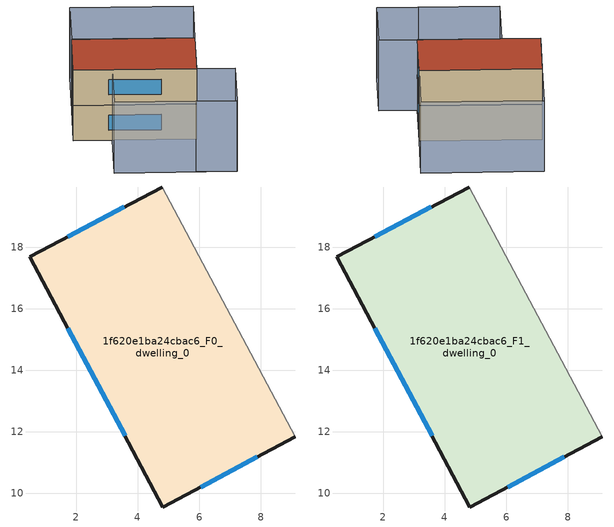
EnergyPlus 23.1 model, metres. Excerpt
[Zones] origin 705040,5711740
1f620e1ba24cbac6_F0_dwelling_0
 floor ground (EU_floor_Construction): 4.79,19.95 9.11,11.83 4.82,9.55 0.5,17.68 z0
 wall outside (EU_wall_Construction): 4.79,19.95 0.5,17.68 4.82,9.55 9.11,11.83 z0:3
 wall adiabatic (EU_wall_Construction): 9.11,11.83 4.79,19.95 z0:3
 window (EU_Window_Construction): 1.73,15.37 3.59,11.87 / 3.57,19.31 1.72,18.33 / 6.04,10.2 7.89,11.18 z0.85:2.15
1f620e1ba24cbac6_F1_dwelling_0
 floor to 1f620e1ba24cbac6_F0_dwelling_0 (EU_floor_Construction): 4.79,19.95 9.11,11.83 4.82,9.55 0.5,17.68 z3
 wall outside (EU_wall_Construction): 4.79,19.95 0.5,17.68 4.82,9.55 9.11,11.83 z3:6
 wall adiabatic (EU_wall_Construction): 9.11,11.83 4.79,19.95 z3:6
 window (EU_Window_Construction): 1.73,15.37 3.59,11.87 / 3.57,19.31 1.72,18.33 / 6.04,10.2 7.89,11.18 z3.85:5.15
 roof outside (EU_roof_Construction): 9.11,11.83 4.79,19.95 0.5,17.68 4.82,9.55 z6
shading: -2.7,12.71 1.61,4.59 / 1.62,4.58 -2.7,12.7 / -2.7,12.7 1.86,15.12 / 1.86,15.12 6.18,7 / 6.18,7 1.62,4.58 / 9.12,11.82 4.79,19.95 / 4.79,19.95 9.23,22.31 / 9.23,22.31 13.55,14.18 / 13.55,14.18 9.12,11.82 z0:6
[Building]
EU S2 Campaign: North Axis=0; Terrain=City; Solar Distribution=FullExterior
[Site:Location]
London: Latitude=51.5; Longitude=-0.5; Time Zone=0; Elevation=25
[SizingPeriod:WeatherFileDays]
AnnualSizingPeriod: Begin Month=1; Begin Day of Month=1; End Month=12; End Day of Month=31; Day of Week for Start Day=Monday; Use Weather File Daylight Saving Period=No; Use Weather File Rain and Snow Indicators=No
[MATERIAL]
EU_InternalMass_Material: Roughness=MediumRough; Thickness=0.1; Conductivity=1; Density=1800; Specific Heat=900; Thermal Absorptance=0.9; Solar Absorptance=0.7; Visible Absorptance=0.7
[MATERIAL:NOMASS] Roughness=MediumRough; Thermal Absorptance=0.9; Solar Absorptance=0.7; Visible Absorptance=0.7
Name | Thermal Resistance
EU_wall_NoMass | 0.71061
EU_roof_NoMass | 2.41608
EU_floor_NoMass | 1.75078
[WINDOWMATERIAL:SIMPLEGLAZINGSYSTEM]
EU_Window_SimpleGlazing: UFactor=2.64892; Solar Heat Gain Coefficient=0.76; Visible Transmittance=0.76
[CONSTRUCTION]
EU_wall_Construction: EU_wall_NoMass
EU_roof_Construction: EU_roof_NoMass
EU_floor_Construction: EU_floor_NoMass
EU_Window_Construction: EU_Window_SimpleGlazing
EU_InternalMass_Construction: EU_InternalMass_Material
[ZONE] Type=1; Multiplier=1; Ceiling Height=autocalculate; Floor Area=autocalculate; Part of Total Floor Area=Yes
Name | Volume
1f620e1ba24cbac6_F0_dwelling_0 | 134.137
1f620e1ba24cbac6_F1_dwelling_0 | 134.136
[INTERNALMASS] Construction=EU_InternalMass_Construction; Surface Area=44.7124
Name | Zone or ZoneList
1f620e1ba24cbac6_F0_dwelling_0_EU_InternalMass | 1f620e1ba24cbac6_F0_dwelling_0
1f620e1ba24cbac6_F1_dwelling_0_EU_InternalMass | 1f620e1ba24cbac6_F1_dwelling_0
[OTHEREQUIPMENT] Fuel Type=Electricity; Design Level Calculation Method=Watts/Area; Power per Zone Floor Area=1; Fraction Latent=0; Fraction Radiant=0; Fraction Lost=0; Carbon Dioxide Generation Rate=0; EndUse Subcategory=EU_Step8_InternalGains
Name | Zone or ZoneList or Space or SpaceList | Schedule
EU_Step8_InternalGain_1f620e1ba24cbac6_F0_dwelling_0_f000 | 1f620e1ba24cbac6_F0_dwelling_0 | EU_Step8_GainSchedule_1f620e1ba24cbac6_F0_dwelling_0_f000
EU_Step8_InternalGain_1f620e1ba24cbac6_F1_dwelling_0_f000 | 1f620e1ba24cbac6_F1_dwelling_0 | EU_Step8_GainSchedule_1f620e1ba24cbac6_F1_dwelling_0_f000
[ZONEVENTILATION:DESIGNFLOWRATE] Schedule=EU_AlwaysOn; Design Flow Rate Calculation Method=AirChanges/Hour; Air Changes per Hour=0.496673; Ventilation Type=Natural; Fan Pressure Rise=0; Fan Total Efficiency=1; Constant Term Coefficient=1; Temperature Term Coefficient=0; Velocity Term Coefficient=0; Velocity Squared Term Coefficient=0; Minimum Indoor Temperature=-100; Maximum Indoor Temperature=100; Delta Temperature=-100; Minimum Outdoor Temperature=-100; Maximum Outdoor Temperature=100; Maximum Wind Speed=40
Name | Zone or ZoneList or Space or SpaceList
EU_ConstantAir_1f620e1ba24cbac6_F0_dwelling_0 | 1f620e1ba24cbac6_F0_dwelling_0
EU_ConstantAir_1f620e1ba24cbac6_F1_dwelling_0 | 1f620e1ba24cbac6_F1_dwelling_0
[HVACTEMPLATE:THERMOSTAT] Constant Heating Setpoint=20; Constant Cooling Setpoint=50
EU_HeatOnly_1f620e1ba24cbac6_F0_dwelling_0; EU_HeatOnly_1f620e1ba24cbac6_F1_dwelling_0
[HVACTEMPLATE:ZONE:IDEALLOADSAIRSYSTEM] System Availability Schedule=EU_AlwaysOn; Maximum Heating Supply Air Temperature=50; Minimum Cooling Supply Air Temperature=13; Maximum Heating Supply Air Humidity Ratio=0.0156; Minimum Cooling Supply Air Humidity Ratio=0.0077; Heating Limit=NoLimit; Cooling Limit=NoLimit; Heating Availability Schedule=EU_AlwaysOn; Cooling Availability Schedule=EU_CoolingOff; Dehumidification Control Type=ConstantSensibleHeatRatio; Cooling Sensible Heat Ratio=0.7; Dehumidification Setpoint=60; Humidification Control Type=None; Humidification Setpoint=30; Outdoor Air Method=None; Outdoor Air Flow Rate per Person=0.00944; Outdoor Air Flow Rate per Zone Floor Area=0; Outdoor Air Flow Rate per Zone=0; Demand Controlled Ventilation Type=None; Outdoor Air Economizer Type=NoEconomizer; Heat Recovery Type=None; Sensible Heat Recovery Effectiveness=0.7; Latent Heat Recovery Effectiveness=0.65
Name | Template Thermostat
1f620e1ba24cbac6_F0_dwelling_0 | EU_HeatOnly_1f620e1ba24cbac6_F0_dwelling_0
1f620e1ba24cbac6_F1_dwelling_0 | EU_HeatOnly_1f620e1ba24cbac6_F1_dwelling_0
[SIZING:ZONE] Zone Cooling Design Supply Air Temperature Input Method=SupplyAirTemperature; Zone Cooling Design Supply Air Temperature=13; Zone Heating Design Supply Air Temperature Input Method=SupplyAirTemperature; Zone Heating Design Supply Air Temperature=50; Zone Cooling Design Supply Air Humidity Ratio=0.008; Zone Heating Design Supply Air Humidity Ratio=0.008; Cooling Design Air Flow Method=DesignDay; Cooling Design Air Flow Rate=0; Cooling Minimum Air Flow per Zone Floor Area=0.000762; Cooling Minimum Air Flow=0; Cooling Minimum Air Flow Fraction=0.2; Heating Design Air Flow Method=DesignDay; Heating Design Air Flow Rate=0; Heating Maximum Air Flow per Zone Floor Area=0.002032; Heating Maximum Air Flow=0.141576; Heating Maximum Air Flow Fraction=0.3; Account for Dedicated Outdoor Air System=No; Dedicated Outdoor Air System Control Strategy=NeutralSupplyAir; Dedicated Outdoor Air Low Setpoint Temperature for Design=autosize; Dedicated Outdoor Air High Setpoint Temperature for Design=autosize; Zone Load Sizing Method=Sensible Load Only No Latent Load; Zone Latent Cooling Design Supply Air Humidity Ratio Input Method=HumidityRatioDifference; Zone Cooling Design Supply Air Humidity Ratio Difference=0.005; Zone Latent Heating Design Supply Air Humidity Ratio Input Method=HumidityRatioDifference; Zone Humidification Design Supply Air Humidity Ratio Difference=0.005
1f620e1ba24cbac6_F0_dwelling_0; 1f620e1ba24cbac6_F1_dwelling_0
[SCHEDULE:CONSTANT]
Name | Hourly Value
EU_AlwaysOn | 1
EU_CoolingOff | 0
[SCHEDULE:FILE] Column Number=1; Rows to Skip at Top=0; Number of Hours of Data=8760; Column Separator=Comma; Interpolate to Timestep=No; Minutes per Item=60; Adjust Schedule for Daylight Savings=Yes
Name | File
EU_Step8_GainSchedule_1f620e1ba24cbac6_F0_dwelling_0_f000 | ../../schedules/1f620e1ba24cbac6/1f620e1ba24cbac6_F0_dwelling_0_f000_gain.csv
EU_Step8_GainSchedule_1f620e1ba24cbac6_F1_dwelling_0_f000 | ../../schedules/1f620e1ba24cbac6/1f620e1ba24cbac6_F1_dwelling_0_f000_gain.csv
